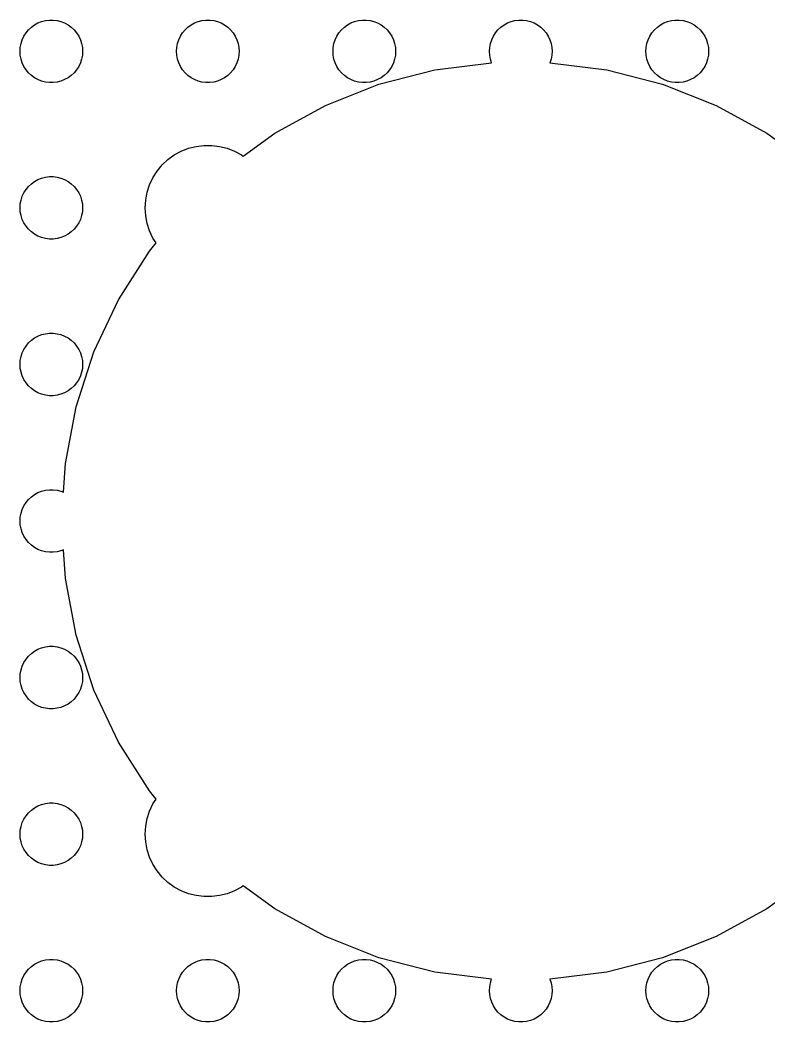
# Model space of a CAD drawing. Header units: metres. Extents: x -127 to 127, y -127 to 127.
# Drawn here: x -24 to 11.89, y -24 to 24 of the extents above; entities that cross this region are included whole.
import ezdxf

# ---------------------------------------------------------------- set-up
doc = ezdxf.new("R2010")
doc.units = ezdxf.units.M

msp = doc.modelspace()

# ---------------------------------------------------------------- linework, layer by layer
for p, q in [((-22.7811, 23.9734), (-22.5942, 23.997)), ((-22.5942, 23.997), (-22.4058, 23.997)), ((-22.4058, 23.997), (-22.2189, 23.9734)), ((-15.2811, 23.9734), (-15.0942, 23.997)), ((-15.0942, 23.997), (-14.9058, 23.997)), ((-14.9058, 23.997), (-14.7189, 23.9734)), ((-7.78107, 23.9734), (-7.59418, 23.997)), ((-7.59418, 23.997), (-7.40581, 23.997)), ((-7.40581, 23.997), (-7.21892, 23.9734)), ((-0.28107, 23.9734), (-0.09418, 23.997)), ((-0.09418, 23.997), (0.09418, 23.997)), ((0.09418, 23.997), (0.28107, 23.9734)), ((7.21892, 23.9734), (7.40581, 23.997)), ((7.40581, 23.997), (7.59418, 23.997)), ((7.59418, 23.997), (7.78107, 23.9734)), ((-23.7135, 23.3817), (-23.5934, 23.5268)), ((-23.5934, 23.5268), (-23.4561, 23.6558)), ((-23.4561, 23.6558), (-23.3037, 23.7665)), ((-23.3037, 23.7665), (-23.1387, 23.8572)), ((-23.1387, 23.8572), (-22.9635, 23.9266)), ((-22.9635, 23.9266), (-22.7811, 23.9734)), ((-22.2189, 23.9734), (-22.0365, 23.9266)), ((-22.0365, 23.9266), (-21.8613, 23.8572)), ((-21.8613, 23.8572), (-21.6963, 23.7665)), ((-21.6963, 23.7665), (-21.5439, 23.6558)), ((-21.5439, 23.6558), (-21.4065, 23.5268)), ((-21.4065, 23.5268), (-21.2865, 23.3817)), ((-16.2135, 23.3817), (-16.0934, 23.5268)), ((-16.0934, 23.5268), (-15.9561, 23.6558)), ((-15.9561, 23.6558), (-15.8037, 23.7665)), ((-15.8037, 23.7665), (-15.6387, 23.8572)), ((-15.6387, 23.8572), (-15.4635, 23.9266)), ((-15.4635, 23.9266), (-15.2811, 23.9734)), ((-14.7189, 23.9734), (-14.5365, 23.9266)), ((-14.5365, 23.9266), (-14.3613, 23.8572)), ((-14.3613, 23.8572), (-14.1963, 23.7665)), ((-14.1963, 23.7665), (-14.0439, 23.6558)), ((-14.0439, 23.6558), (-13.9065, 23.5268)), ((-13.9065, 23.5268), (-13.7865, 23.3817)), ((-8.71352, 23.3817), (-8.59344, 23.5268)), ((-8.59344, 23.5268), (-8.45613, 23.6558)), ((-8.45613, 23.6558), (-8.30373, 23.7665)), ((-8.30373, 23.7665), (-8.13866, 23.8572)), ((-8.13866, 23.8572), (-7.96352, 23.9266)), ((-7.96352, 23.9266), (-7.78107, 23.9734)), ((-7.21892, 23.9734), (-7.03647, 23.9266)), ((-7.03647, 23.9266), (-6.86133, 23.8572)), ((-6.86133, 23.8572), (-6.69626, 23.7665)), ((-6.69626, 23.7665), (-6.54385, 23.6558)), ((-6.54385, 23.6558), (-6.40654, 23.5268)), ((-6.40654, 23.5268), (-6.28647, 23.3817)), ((-1.21352, 23.3817), (-1.09344, 23.5268)), ((-1.09344, 23.5268), (-0.95613, 23.6558)), ((-0.95613, 23.6558), (-0.80373, 23.7665)), ((-0.80373, 23.7665), (-0.63866, 23.8572)), ((-0.63866, 23.8572), (-0.46352, 23.9266)), ((-0.46352, 23.9266), (-0.28107, 23.9734)), ((0.28107, 23.9734), (0.46352, 23.9266)), ((0.46352, 23.9266), (0.63866, 23.8572)), ((0.63866, 23.8572), (0.80373, 23.7665)), ((0.80373, 23.7665), (0.95613, 23.6558)), ((0.95613, 23.6558), (1.09344, 23.5268)), ((1.09344, 23.5268), (1.21352, 23.3817)), ((6.28647, 23.3817), (6.40654, 23.5268)), ((6.40654, 23.5268), (6.54385, 23.6558)), ((6.54385, 23.6558), (6.69626, 23.7665)), ((6.69626, 23.7665), (6.86133, 23.8572)), ((6.86133, 23.8572), (7.03647, 23.9266)), ((7.03647, 23.9266), (7.21892, 23.9734)), ((7.78107, 23.9734), (7.96352, 23.9266)), ((7.96352, 23.9266), (8.13866, 23.8572)), ((8.13866, 23.8572), (8.30373, 23.7665)), ((8.30373, 23.7665), (8.45613, 23.6558)), ((8.45613, 23.6558), (8.59344, 23.5268)), ((8.59344, 23.5268), (8.71352, 23.3817)), ((-23.9529, 22.873), (-23.8947, 23.0522)), ((-23.8947, 23.0522), (-23.8145, 23.2226)), ((-23.8145, 23.2226), (-23.7135, 23.3817)), ((-21.2865, 23.3817), (-21.1855, 23.2226)), ((-21.1855, 23.2226), (-21.1053, 23.0522)), ((-21.1053, 23.0522), (-21.0471, 22.873)), ((-16.4529, 22.873), (-16.3947, 23.0522)), ((-16.3947, 23.0522), (-16.3145, 23.2226)), ((-16.3145, 23.2226), (-16.2135, 23.3817)), ((-13.7865, 23.3817), (-13.6855, 23.2226)), ((-13.6855, 23.2226), (-13.6053, 23.0522)), ((-13.6053, 23.0522), (-13.5471, 22.873)), ((-8.95287, 22.873), (-8.89465, 23.0522)), ((-8.89465, 23.0522), (-8.81445, 23.2226)), ((-8.81445, 23.2226), (-8.71352, 23.3817)), ((-6.28647, 23.3817), (-6.18553, 23.2226)), ((-6.18553, 23.2226), (-6.10533, 23.0522)), ((-6.10533, 23.0522), (-6.04712, 22.873)), ((-1.45287, 22.873), (-1.39465, 23.0522)), ((-1.39465, 23.0522), (-1.31445, 23.2226)), ((-1.31445, 23.2226), (-1.21352, 23.3817)), ((1.21352, 23.3817), (1.31445, 23.2226)), ((1.31445, 23.2226), (1.39465, 23.0522)), ((1.39465, 23.0522), (1.45287, 22.873)), ((6.04712, 22.873), (6.10533, 23.0522)), ((6.10533, 23.0522), (6.18553, 23.2226)), ((6.18553, 23.2226), (6.28647, 23.3817)), ((8.71352, 23.3817), (8.81445, 23.2226)), ((8.81445, 23.2226), (8.89465, 23.0522)), ((8.89465, 23.0522), (8.95287, 22.873)), ((-24, 22.5), (-23.9882, 22.688)), ((-23.9882, 22.688), (-23.9529, 22.873)), ((-21.0471, 22.873), (-21.0118, 22.688)), ((-21.0118, 22.688), (-21, 22.5)), ((-16.5, 22.5), (-16.4882, 22.688)), ((-16.4882, 22.688), (-16.4529, 22.873)), ((-13.5471, 22.873), (-13.5118, 22.688)), ((-13.5118, 22.688), (-13.5, 22.5)), ((-9, 22.5), (-8.98816, 22.688)), ((-8.98816, 22.688), (-8.95287, 22.873)), ((-6.04712, 22.873), (-6.01183, 22.688)), ((-6.01183, 22.688), (-6, 22.5)), ((-1.5, 22.5), (-1.48816, 22.688)), ((-1.48816, 22.688), (-1.45287, 22.873)), ((1.45287, 22.873), (1.48816, 22.688)), ((1.48816, 22.688), (1.5, 22.5)), ((6, 22.5), (6.01183, 22.688)), ((6.01183, 22.688), (6.04712, 22.873)), ((8.95287, 22.873), (8.98816, 22.688)), ((8.98816, 22.688), (9, 22.5)), ((-23.9882, 22.312), (-24, 22.5)), ((-23.9529, 22.127), (-23.9882, 22.312)), ((-23.8947, 21.9478), (-23.9529, 22.127)), ((-21.0471, 22.127), (-21.1053, 21.9478)), ((-21.0118, 22.312), (-21.0471, 22.127)), ((-21, 22.5), (-21.0118, 22.312)), ((-16.4882, 22.312), (-16.5, 22.5)), ((-16.4529, 22.127), (-16.4882, 22.312)), ((-16.3947, 21.9478), (-16.4529, 22.127)), ((-13.5471, 22.127), (-13.6053, 21.9478)), ((-13.5118, 22.312), (-13.5471, 22.127)), ((-13.5, 22.5), (-13.5118, 22.312)), ((-8.98816, 22.312), (-9, 22.5)), ((-8.95287, 22.127), (-8.98816, 22.312)), ((-8.89465, 21.9478), (-8.95287, 22.127)), ((-6.04712, 22.127), (-6.10533, 21.9478)), ((-6.01183, 22.312), (-6.04712, 22.127)), ((-6, 22.5), (-6.01183, 22.312)), ((-1.48816, 22.312), (-1.5, 22.5)), ((-1.45287, 22.127), (-1.48816, 22.312)), ((-1.39687, 21.9546), (-1.45287, 22.127)), ((1.45287, 22.127), (1.39687, 21.9546)), ((1.48816, 22.312), (1.45287, 22.127)), ((1.5, 22.5), (1.48816, 22.312)), ((6.01183, 22.312), (6, 22.5)), ((6.04712, 22.127), (6.01183, 22.312)), ((6.10533, 21.9478), (6.04712, 22.127)), ((8.95287, 22.127), (8.89465, 21.9478)), ((8.98816, 22.312), (8.95287, 22.127)), ((9, 22.5), (8.98816, 22.312)), ((-23.8145, 21.7774), (-23.8947, 21.9478)), ((-23.7135, 21.6183), (-23.8145, 21.7774)), ((-23.5934, 21.4732), (-23.7135, 21.6183)), ((-21.2865, 21.6183), (-21.4065, 21.4732)), ((-21.1855, 21.7774), (-21.2865, 21.6183)), ((-21.1053, 21.9478), (-21.1855, 21.7774)), ((-16.3145, 21.7774), (-16.3947, 21.9478)), ((-16.2135, 21.6183), (-16.3145, 21.7774)), ((-16.0934, 21.4732), (-16.2135, 21.6183)), ((-13.7865, 21.6183), (-13.9065, 21.4732)), ((-13.6855, 21.7774), (-13.7865, 21.6183)), ((-13.6053, 21.9478), (-13.6855, 21.7774)), ((-8.81445, 21.7774), (-8.89465, 21.9478)), ((-8.71352, 21.6183), (-8.81445, 21.7774)), ((-8.59344, 21.4732), (-8.71352, 21.6183)), ((-6.79837, 20.9232), (-4.12238, 21.6103)), ((-6.28647, 21.6183), (-6.40654, 21.4732)), ((-6.18553, 21.7774), (-6.28647, 21.6183)), ((-6.10533, 21.9478), (-6.18553, 21.7774)), ((-4.12238, 21.6103), (-1.39687, 21.9546)), ((1.39687, 21.9546), (4.12238, 21.6103)), ((4.12238, 21.6103), (6.79837, 20.9232)), ((6.18553, 21.7774), (6.10533, 21.9478)), ((6.28647, 21.6183), (6.18553, 21.7774)), ((6.40654, 21.4732), (6.28647, 21.6183)), ((8.71352, 21.6183), (8.59344, 21.4732)), ((8.81445, 21.7774), (8.71352, 21.6183)), ((8.89465, 21.9478), (8.81445, 21.7774)), ((-23.4561, 21.3442), (-23.5934, 21.4732)), ((-23.3037, 21.2335), (-23.4561, 21.3442)), ((-23.1387, 21.1427), (-23.3037, 21.2335)), ((-22.9635, 21.0734), (-23.1387, 21.1427)), ((-21.8613, 21.1427), (-22.0365, 21.0734)), ((-21.6963, 21.2335), (-21.8613, 21.1427)), ((-21.5439, 21.3442), (-21.6963, 21.2335)), ((-21.4065, 21.4732), (-21.5439, 21.3442)), ((-15.9561, 21.3442), (-16.0934, 21.4732)), ((-15.8037, 21.2335), (-15.9561, 21.3442)), ((-15.6387, 21.1427), (-15.8037, 21.2335)), ((-15.4635, 21.0734), (-15.6387, 21.1427)), ((-14.3613, 21.1427), (-14.5365, 21.0734)), ((-14.1963, 21.2335), (-14.3613, 21.1427)), ((-14.0439, 21.3442), (-14.1963, 21.2335)), ((-13.9065, 21.4732), (-14.0439, 21.3442)), ((-8.45613, 21.3442), (-8.59344, 21.4732)), ((-8.30373, 21.2335), (-8.45613, 21.3442)), ((-8.13866, 21.1427), (-8.30373, 21.2335)), ((-7.96352, 21.0734), (-8.13866, 21.1427)), ((-6.86133, 21.1427), (-7.03647, 21.0734)), ((-6.69626, 21.2335), (-6.86133, 21.1427)), ((-6.54385, 21.3442), (-6.69626, 21.2335)), ((-6.40654, 21.4732), (-6.54385, 21.3442)), ((6.54385, 21.3442), (6.40654, 21.4732)), ((6.69626, 21.2335), (6.54385, 21.3442)), ((6.86133, 21.1427), (6.69626, 21.2335)), ((7.03647, 21.0734), (6.86133, 21.1427)), ((8.13866, 21.1427), (7.96352, 21.0734)), ((8.30373, 21.2335), (8.13866, 21.1427)), ((8.45613, 21.3442), (8.30373, 21.2335)), ((8.59344, 21.4732), (8.45613, 21.3442)), ((-22.7811, 21.0266), (-22.9635, 21.0734)), ((-22.5942, 21.003), (-22.7811, 21.0266)), ((-22.4058, 21.003), (-22.5942, 21.003)), ((-22.2189, 21.0266), (-22.4058, 21.003)), ((-22.0365, 21.0734), (-22.2189, 21.0266)), ((-15.2811, 21.0266), (-15.4635, 21.0734)), ((-15.0942, 21.003), (-15.2811, 21.0266)), ((-14.9058, 21.003), (-15.0942, 21.003)), ((-14.7189, 21.0266), (-14.9058, 21.003)), ((-14.5365, 21.0734), (-14.7189, 21.0266)), ((-9.36714, 19.9062), (-6.79837, 20.9232)), ((-7.78107, 21.0266), (-7.96352, 21.0734)), ((-7.59418, 21.003), (-7.78107, 21.0266)), ((-7.40581, 21.003), (-7.59418, 21.003)), ((-7.21892, 21.0266), (-7.40581, 21.003)), ((-7.03647, 21.0734), (-7.21892, 21.0266)), ((6.79837, 20.9232), (9.36714, 19.9062)), ((7.21892, 21.0266), (7.03647, 21.0734)), ((7.40581, 21.003), (7.21892, 21.0266)), ((7.59418, 21.003), (7.40581, 21.003)), ((7.78107, 21.0266), (7.59418, 21.003)), ((7.96352, 21.0734), (7.78107, 21.0266)), ((-11.7882, 18.5752), (-9.36714, 19.9062)), ((9.36714, 19.9062), (11.7882, 18.5752)), ((-13.3076, 17.4713), (-11.7882, 18.5752)), ((11.7882, 18.5752), (13.3076, 17.4713)), ((-16.2773, 17.7145), (-15.927, 17.8532)), ((-15.927, 17.8532), (-15.5621, 17.9469)), ((-15.5621, 17.9469), (-15.1884, 17.9941)), ((-15.1884, 17.9941), (-14.8116, 17.9941)), ((-14.8116, 17.9941), (-14.4379, 17.9469)), ((-14.4379, 17.9469), (-14.0729, 17.8532)), ((-14.0729, 17.8532), (-13.7227, 17.7145)), ((-17.1869, 17.0536), (-16.9123, 17.3115)), ((-16.9123, 17.3115), (-16.6075, 17.533)), ((-16.6075, 17.533), (-16.2773, 17.7145)), ((-13.7227, 17.7145), (-13.3925, 17.533)), ((-13.3925, 17.533), (-13.3076, 17.4713)), ((-17.427, 16.7634), (-17.1869, 17.0536)), ((-23.3037, 16.2665), (-23.1387, 16.3572)), ((-23.1387, 16.3572), (-22.9635, 16.4266)), ((-22.9635, 16.4266), (-22.7811, 16.4734)), ((-22.7811, 16.4734), (-22.5942, 16.497)), ((-22.5942, 16.497), (-22.4058, 16.497)), ((-22.4058, 16.497), (-22.2189, 16.4734)), ((-22.2189, 16.4734), (-22.0365, 16.4266)), ((-22.0365, 16.4266), (-21.8613, 16.3572)), ((-21.8613, 16.3572), (-21.6963, 16.2665)), ((-17.7893, 16.1044), (-17.6289, 16.4453)), ((-17.6289, 16.4453), (-17.427, 16.7634)), ((-23.8145, 15.7226), (-23.7135, 15.8817)), ((-23.7135, 15.8817), (-23.5934, 16.0268)), ((-23.5934, 16.0268), (-23.4561, 16.1558)), ((-23.4561, 16.1558), (-23.3037, 16.2665)), ((-21.6963, 16.2665), (-21.5439, 16.1558)), ((-21.5439, 16.1558), (-21.4065, 16.0268)), ((-21.4065, 16.0268), (-21.2865, 15.8817)), ((-21.2865, 15.8817), (-21.1855, 15.7226)), ((-17.9057, 15.7461), (-17.7893, 16.1044)), ((-23.9882, 15.188), (-23.9529, 15.373)), ((-23.9529, 15.373), (-23.8947, 15.5522)), ((-23.8947, 15.5522), (-23.8145, 15.7226)), ((-21.1855, 15.7226), (-21.1053, 15.5522)), ((-21.1053, 15.5522), (-21.0471, 15.373)), ((-21.0471, 15.373), (-21.0118, 15.188)), ((-18, 15), (-17.9763, 15.376)), ((-17.9763, 15.376), (-17.9057, 15.7461)), ((-24, 15), (-23.9882, 15.188)), ((-23.9882, 14.812), (-24, 15)), ((-21.0118, 15.188), (-21, 15)), ((-21, 15), (-21.0118, 14.812)), ((-17.9763, 14.624), (-18, 15)), ((-23.9529, 14.627), (-23.9882, 14.812)), ((-23.8947, 14.4478), (-23.9529, 14.627)), ((-23.8145, 14.2774), (-23.8947, 14.4478)), ((-21.1053, 14.4478), (-21.1855, 14.2774)), ((-21.0471, 14.627), (-21.1053, 14.4478)), ((-21.0118, 14.812), (-21.0471, 14.627)), ((-17.9057, 14.2539), (-17.9763, 14.624)), ((-23.7135, 14.1183), (-23.8145, 14.2774)), ((-23.5934, 13.9732), (-23.7135, 14.1183)), ((-23.4561, 13.8442), (-23.5934, 13.9732)), ((-21.4065, 13.9732), (-21.5439, 13.8442)), ((-21.2865, 14.1183), (-21.4065, 13.9732)), ((-21.1855, 14.2774), (-21.2865, 14.1183)), ((-17.7893, 13.8956), (-17.9057, 14.2539)), ((-23.3037, 13.7335), (-23.4561, 13.8442)), ((-23.1387, 13.6427), (-23.3037, 13.7335)), ((-22.9635, 13.5734), (-23.1387, 13.6427)), ((-22.7811, 13.5266), (-22.9635, 13.5734)), ((-22.5942, 13.5029), (-22.7811, 13.5266)), ((-22.4058, 13.5029), (-22.5942, 13.5029)), ((-22.2189, 13.5266), (-22.4058, 13.5029)), ((-22.0365, 13.5734), (-22.2189, 13.5266)), ((-21.8613, 13.6427), (-22.0365, 13.5734)), ((-21.6963, 13.7335), (-21.8613, 13.6427)), ((-21.5439, 13.8442), (-21.6963, 13.7335)), ((-17.6289, 13.5547), (-17.7893, 13.8956)), ((-17.4786, 13.3178), (-17.6289, 13.5547)), ((-17.7984, 12.9313), (-17.4786, 13.3178)), ((-19.2787, 10.5986), (-17.7984, 12.9313)), ((-20.4551, 8.09874), (-19.2787, 10.5986)), ((-23.5934, 8.52681), (-23.4561, 8.65576)), ((-23.4561, 8.65576), (-23.3037, 8.76648)), ((-23.3037, 8.76648), (-23.1387, 8.85724)), ((-23.1387, 8.85724), (-22.9635, 8.92657)), ((-22.9635, 8.92657), (-22.7811, 8.97342)), ((-22.7811, 8.97342), (-22.5942, 8.99704)), ((-22.5942, 8.99704), (-22.4058, 8.99704)), ((-22.4058, 8.99704), (-22.2189, 8.97342)), ((-22.2189, 8.97342), (-22.0365, 8.92657)), ((-22.0365, 8.92657), (-21.8613, 8.85724)), ((-21.8613, 8.85724), (-21.6963, 8.76648)), ((-21.6963, 8.76648), (-21.5439, 8.65576)), ((-21.5439, 8.65576), (-21.4065, 8.52681)), ((-23.8947, 8.05219), (-23.8145, 8.22263)), ((-23.8145, 8.22263), (-23.7135, 8.38167)), ((-23.7135, 8.38167), (-23.5934, 8.52681)), ((-21.4065, 8.52681), (-21.2865, 8.38167)), ((-21.2865, 8.38167), (-21.1855, 8.22263)), ((-21.1855, 8.22263), (-21.1053, 8.05219)), ((-24, 7.5), (-23.9882, 7.68799)), ((-23.9882, 7.68799), (-23.9529, 7.87303)), ((-23.9529, 7.87303), (-23.8947, 8.05219)), ((-21.3088, 5.47118), (-20.4551, 8.09874)), ((-21.1053, 8.05219), (-21.0471, 7.87303)), ((-21.0471, 7.87303), (-21.0118, 7.68799)), ((-21.0118, 7.68799), (-21, 7.5)), ((-23.9882, 7.312), (-24, 7.5)), ((-23.9529, 7.12695), (-23.9882, 7.312)), ((-21.0118, 7.312), (-21.0471, 7.12695)), ((-21, 7.5), (-21.0118, 7.312)), ((-23.8947, 6.9478), (-23.9529, 7.12695)), ((-23.8145, 6.77736), (-23.8947, 6.9478)), ((-23.7135, 6.61832), (-23.8145, 6.77736)), ((-21.1855, 6.77736), (-21.2865, 6.61832)), ((-21.1053, 6.9478), (-21.1855, 6.77736)), ((-21.0471, 7.12695), (-21.1053, 6.9478)), ((-23.5934, 6.47318), (-23.7135, 6.61832)), ((-23.4561, 6.34422), (-23.5934, 6.47318)), ((-23.3037, 6.23351), (-23.4561, 6.34422)), ((-21.5439, 6.34422), (-21.6963, 6.23351)), ((-21.4065, 6.47318), (-21.5439, 6.34422)), ((-21.2865, 6.61832), (-21.4065, 6.47318)), ((-23.1387, 6.14275), (-23.3037, 6.23351)), ((-22.9635, 6.07341), (-23.1387, 6.14275)), ((-22.7811, 6.02657), (-22.9635, 6.07341)), ((-22.5942, 6.00294), (-22.7811, 6.02657)), ((-22.4058, 6.00294), (-22.5942, 6.00294)), ((-22.2189, 6.02657), (-22.4058, 6.00294)), ((-22.0365, 6.07341), (-22.2189, 6.02657)), ((-21.8613, 6.14275), (-22.0365, 6.07341)), ((-21.6963, 6.23351), (-21.8613, 6.14275)), ((-21.8265, 2.75732), (-21.3088, 5.47118)), ((-21.9133, 1.37781), (-21.8265, 2.75732)), ((-22.9635, 1.42657), (-22.7811, 1.47342)), ((-22.7811, 1.47342), (-22.5942, 1.49704)), ((-22.5942, 1.49704), (-22.4058, 1.49704)), ((-22.4058, 1.49704), (-22.2189, 1.47342)), ((-22.2189, 1.47342), (-22.0365, 1.42657)), ((-23.7135, 0.88167), (-23.5934, 1.02681)), ((-23.5934, 1.02681), (-23.4561, 1.15576)), ((-23.4561, 1.15576), (-23.3037, 1.26648)), ((-23.3037, 1.26648), (-23.1387, 1.35724)), ((-23.1387, 1.35724), (-22.9635, 1.42657)), ((-22.0365, 1.42657), (-21.9133, 1.37781)), ((-23.9529, 0.37303), (-23.8947, 0.55219)), ((-23.8947, 0.55219), (-23.8145, 0.72263)), ((-23.8145, 0.72263), (-23.7135, 0.88167)), ((-24, 0), (-23.9882, 0.18799)), ((-23.9882, -0.18799), (-24, 0)), ((-23.9882, 0.18799), (-23.9529, 0.37303)), ((-23.9529, -0.37303), (-23.9882, -0.18799)), ((-23.8947, -0.55219), (-23.9529, -0.37303)), ((-23.8145, -0.72263), (-23.8947, -0.55219)), ((-23.7135, -0.88167), (-23.8145, -0.72263)), ((-23.5934, -1.02681), (-23.7135, -0.88167)), ((-23.4561, -1.15576), (-23.5934, -1.02681)), ((-23.3037, -1.26648), (-23.4561, -1.15576)), ((-23.1387, -1.35724), (-23.3037, -1.26648)), ((-22.9635, -1.42657), (-23.1387, -1.35724)), ((-22.7811, -1.47342), (-22.9635, -1.42657)), ((-22.0365, -1.42657), (-22.2189, -1.47342)), ((-21.9133, -1.37781), (-22.0365, -1.42657)), ((-21.8265, -2.75732), (-21.9133, -1.37781)), ((-22.5942, -1.49704), (-22.7811, -1.47342)), ((-22.4058, -1.49704), (-22.5942, -1.49704)), ((-22.2189, -1.47342), (-22.4058, -1.49704)), ((-21.3088, -5.47118), (-21.8265, -2.75732)), ((-20.4551, -8.09874), (-21.3088, -5.47118)), ((-23.4561, -6.34422), (-23.3037, -6.23351)), ((-23.3037, -6.23351), (-23.1387, -6.14275)), ((-23.1387, -6.14275), (-22.9635, -6.07341)), ((-22.9635, -6.07341), (-22.7811, -6.02657)), ((-22.7811, -6.02657), (-22.5942, -6.00294)), ((-22.5942, -6.00294), (-22.4058, -6.00294)), ((-22.4058, -6.00294), (-22.2189, -6.02657)), ((-22.2189, -6.02657), (-22.0365, -6.07341)), ((-22.0365, -6.07341), (-21.8613, -6.14275)), ((-21.8613, -6.14275), (-21.6963, -6.23351)), ((-21.6963, -6.23351), (-21.5439, -6.34422)), ((-23.8145, -6.77736), (-23.7135, -6.61832)), ((-23.7135, -6.61832), (-23.5934, -6.47318)), ((-23.5934, -6.47318), (-23.4561, -6.34422)), ((-21.5439, -6.34422), (-21.4065, -6.47318)), ((-21.4065, -6.47318), (-21.2865, -6.61832)), ((-21.2865, -6.61832), (-21.1855, -6.77736)), ((-23.9882, -7.312), (-23.9529, -7.12695)), ((-23.9529, -7.12695), (-23.8947, -6.9478)), ((-23.8947, -6.9478), (-23.8145, -6.77736)), ((-21.1855, -6.77736), (-21.1053, -6.9478)), ((-21.1053, -6.9478), (-21.0471, -7.12695)), ((-21.0471, -7.12695), (-21.0118, -7.312)), ((-24, -7.5), (-23.9882, -7.312)), ((-23.9882, -7.68799), (-24, -7.5)), ((-21.0118, -7.312), (-21, -7.5)), ((-21, -7.5), (-21.0118, -7.68799)), ((-23.9529, -7.87303), (-23.9882, -7.68799)), ((-23.8947, -8.05219), (-23.9529, -7.87303)), ((-23.8145, -8.22263), (-23.8947, -8.05219)), ((-21.1053, -8.05219), (-21.1855, -8.22263)), ((-21.0471, -7.87303), (-21.1053, -8.05219)), ((-21.0118, -7.68799), (-21.0471, -7.87303)), ((-19.2787, -10.5986), (-20.4551, -8.09874)), ((-23.7135, -8.38167), (-23.8145, -8.22263)), ((-23.5934, -8.52681), (-23.7135, -8.38167)), ((-23.4561, -8.65576), (-23.5934, -8.52681)), ((-21.4065, -8.52681), (-21.5439, -8.65576)), ((-21.2865, -8.38167), (-21.4065, -8.52681)), ((-21.1855, -8.22263), (-21.2865, -8.38167)), ((-23.3037, -8.76648), (-23.4561, -8.65576)), ((-23.1387, -8.85724), (-23.3037, -8.76648)), ((-22.9635, -8.92657), (-23.1387, -8.85724)), ((-22.7811, -8.97342), (-22.9635, -8.92657)), ((-22.5942, -8.99704), (-22.7811, -8.97342)), ((-22.4058, -8.99704), (-22.5942, -8.99704)), ((-22.2189, -8.97342), (-22.4058, -8.99704)), ((-22.0365, -8.92657), (-22.2189, -8.97342)), ((-21.8613, -8.85724), (-22.0365, -8.92657)), ((-21.6963, -8.76648), (-21.8613, -8.85724)), ((-21.5439, -8.65576), (-21.6963, -8.76648)), ((-17.7984, -12.9313), (-19.2787, -10.5986)), ((-17.4786, -13.3178), (-17.7984, -12.9313)), ((-17.6289, -13.5547), (-17.4786, -13.3178)), ((-23.5934, -13.9732), (-23.4561, -13.8442)), ((-23.4561, -13.8442), (-23.3037, -13.7335)), ((-23.3037, -13.7335), (-23.1387, -13.6427)), ((-23.1387, -13.6427), (-22.9635, -13.5734)), ((-22.9635, -13.5734), (-22.7811, -13.5266)), ((-22.7811, -13.5266), (-22.5942, -13.5029)), ((-22.5942, -13.5029), (-22.4058, -13.5029)), ((-22.4058, -13.5029), (-22.2189, -13.5266)), ((-22.2189, -13.5266), (-22.0365, -13.5734)), ((-22.0365, -13.5734), (-21.8613, -13.6427)), ((-21.8613, -13.6427), (-21.6963, -13.7335)), ((-21.6963, -13.7335), (-21.5439, -13.8442)), ((-21.5439, -13.8442), (-21.4065, -13.9732)), ((-17.9057, -14.2539), (-17.7893, -13.8956)), ((-17.7893, -13.8956), (-17.6289, -13.5547)), ((-23.8947, -14.4478), (-23.8145, -14.2774)), ((-23.8145, -14.2774), (-23.7135, -14.1183)), ((-23.7135, -14.1183), (-23.5934, -13.9732)), ((-21.4065, -13.9732), (-21.2865, -14.1183)), ((-21.2865, -14.1183), (-21.1855, -14.2774)), ((-21.1855, -14.2774), (-21.1053, -14.4478)), ((-17.9763, -14.624), (-17.9057, -14.2539)), ((-24, -15), (-23.9882, -14.812)), ((-23.9882, -14.812), (-23.9529, -14.627)), ((-23.9529, -14.627), (-23.8947, -14.4478)), ((-21.1053, -14.4478), (-21.0471, -14.627)), ((-21.0471, -14.627), (-21.0118, -14.812)), ((-21.0118, -14.812), (-21, -15)), ((-18, -15), (-17.9763, -14.624)), ((-23.9882, -15.188), (-24, -15)), ((-23.9529, -15.373), (-23.9882, -15.188)), ((-21.0118, -15.188), (-21.0471, -15.373)), ((-21, -15), (-21.0118, -15.188)), ((-17.9763, -15.376), (-18, -15)), ((-23.8947, -15.5522), (-23.9529, -15.373)), ((-23.8145, -15.7226), (-23.8947, -15.5522)), ((-23.7135, -15.8817), (-23.8145, -15.7226)), ((-21.1855, -15.7226), (-21.2865, -15.8817)), ((-21.1053, -15.5522), (-21.1855, -15.7226)), ((-21.0471, -15.373), (-21.1053, -15.5522)), ((-17.9057, -15.7461), (-17.9763, -15.376)), ((-17.7893, -16.1044), (-17.9057, -15.7461)), ((-23.5934, -16.0268), (-23.7135, -15.8817)), ((-23.4561, -16.1558), (-23.5934, -16.0268)), ((-23.3037, -16.2665), (-23.4561, -16.1558)), ((-23.1387, -16.3572), (-23.3037, -16.2665)), ((-21.6963, -16.2665), (-21.8613, -16.3572)), ((-21.5439, -16.1558), (-21.6963, -16.2665)), ((-21.4065, -16.0268), (-21.5439, -16.1558)), ((-21.2865, -15.8817), (-21.4065, -16.0268)), ((-17.6289, -16.4453), (-17.7893, -16.1044)), ((-22.9635, -16.4266), (-23.1387, -16.3572)), ((-22.7811, -16.4734), (-22.9635, -16.4266)), ((-22.5942, -16.497), (-22.7811, -16.4734)), ((-22.4058, -16.497), (-22.5942, -16.497)), ((-22.2189, -16.4734), (-22.4058, -16.497)), ((-22.0365, -16.4266), (-22.2189, -16.4734)), ((-21.8613, -16.3572), (-22.0365, -16.4266)), ((-17.427, -16.7634), (-17.6289, -16.4453)), ((-17.1869, -17.0536), (-17.427, -16.7634)), ((-16.9123, -17.3115), (-17.1869, -17.0536)), ((-16.6075, -17.533), (-16.9123, -17.3115)), ((-16.2773, -17.7145), (-16.6075, -17.533)), ((-15.927, -17.8532), (-16.2773, -17.7145)), ((-13.7227, -17.7145), (-14.0729, -17.8532)), ((-13.3925, -17.533), (-13.7227, -17.7145)), ((-13.3076, -17.4713), (-13.3925, -17.533)), ((-11.7882, -18.5752), (-13.3076, -17.4713)), ((13.3076, -17.4713), (11.7882, -18.5752)), ((-15.5621, -17.9469), (-15.927, -17.8532)), ((-15.1884, -17.9941), (-15.5621, -17.9469)), ((-14.8116, -17.9941), (-15.1884, -17.9941)), ((-14.4379, -17.9469), (-14.8116, -17.9941)), ((-14.0729, -17.8532), (-14.4379, -17.9469)), ((-9.36714, -19.9062), (-11.7882, -18.5752)), ((11.7882, -18.5752), (9.36714, -19.9062)), ((-6.79837, -20.9232), (-9.36714, -19.9062)), ((9.36714, -19.9062), (6.79837, -20.9232)), ((-23.1387, -21.1427), (-22.9635, -21.0734)), ((-22.9635, -21.0734), (-22.7811, -21.0266)), ((-22.7811, -21.0266), (-22.5942, -21.003)), ((-22.5942, -21.003), (-22.4058, -21.003)), ((-22.4058, -21.003), (-22.2189, -21.0266)), ((-22.2189, -21.0266), (-22.0365, -21.0734)), ((-22.0365, -21.0734), (-21.8613, -21.1427)), ((-15.6387, -21.1427), (-15.4635, -21.0734)), ((-15.4635, -21.0734), (-15.2811, -21.0266)), ((-15.2811, -21.0266), (-15.0942, -21.003)), ((-15.0942, -21.003), (-14.9058, -21.003)), ((-14.9058, -21.003), (-14.7189, -21.0266)), ((-14.7189, -21.0266), (-14.5365, -21.0734)), ((-14.5365, -21.0734), (-14.3613, -21.1427)), ((-8.13866, -21.1427), (-7.96352, -21.0734)), ((-7.96352, -21.0734), (-7.78107, -21.0266)), ((-7.78107, -21.0266), (-7.59418, -21.003)), ((-7.59418, -21.003), (-7.40581, -21.003)), ((-7.40581, -21.003), (-7.21892, -21.0266)), ((-7.21892, -21.0266), (-7.03647, -21.0734)), ((-7.03647, -21.0734), (-6.86133, -21.1427)), ((-4.12238, -21.6103), (-6.79837, -20.9232)), ((6.79837, -20.9232), (4.12238, -21.6103)), ((6.86133, -21.1427), (7.03647, -21.0734)), ((7.03647, -21.0734), (7.21892, -21.0266)), ((7.21892, -21.0266), (7.40581, -21.003)), ((7.40581, -21.003), (7.59418, -21.003)), ((7.59418, -21.003), (7.78107, -21.0266)), ((7.78107, -21.0266), (7.96352, -21.0734)), ((7.96352, -21.0734), (8.13866, -21.1427)), ((-23.7135, -21.6183), (-23.5934, -21.4732)), ((-23.5934, -21.4732), (-23.4561, -21.3442)), ((-23.4561, -21.3442), (-23.3037, -21.2335)), ((-23.3037, -21.2335), (-23.1387, -21.1427)), ((-21.8613, -21.1427), (-21.6963, -21.2335)), ((-21.6963, -21.2335), (-21.5439, -21.3442)), ((-21.5439, -21.3442), (-21.4065, -21.4732)), ((-21.4065, -21.4732), (-21.2865, -21.6183)), ((-16.2135, -21.6183), (-16.0934, -21.4732)), ((-16.0934, -21.4732), (-15.9561, -21.3442)), ((-15.9561, -21.3442), (-15.8037, -21.2335)), ((-15.8037, -21.2335), (-15.6387, -21.1427)), ((-14.3613, -21.1427), (-14.1963, -21.2335)), ((-14.1963, -21.2335), (-14.0439, -21.3442)), ((-14.0439, -21.3442), (-13.9065, -21.4732)), ((-13.9065, -21.4732), (-13.7865, -21.6183)), ((-8.71352, -21.6183), (-8.59344, -21.4732)), ((-8.59344, -21.4732), (-8.45613, -21.3442)), ((-8.45613, -21.3442), (-8.30373, -21.2335)), ((-8.30373, -21.2335), (-8.13866, -21.1427)), ((-6.86133, -21.1427), (-6.69626, -21.2335)), ((-6.69626, -21.2335), (-6.54385, -21.3442)), ((-6.54385, -21.3442), (-6.40654, -21.4732)), ((-6.40654, -21.4732), (-6.28647, -21.6183)), ((6.28647, -21.6183), (6.40654, -21.4732)), ((6.40654, -21.4732), (6.54385, -21.3442)), ((6.54385, -21.3442), (6.69626, -21.2335)), ((6.69626, -21.2335), (6.86133, -21.1427)), ((8.13866, -21.1427), (8.30373, -21.2335)), ((8.30373, -21.2335), (8.45613, -21.3442)), ((8.45613, -21.3442), (8.59344, -21.4732)), ((8.59344, -21.4732), (8.71352, -21.6183)), ((-23.9529, -22.127), (-23.8947, -21.9478)), ((-23.8947, -21.9478), (-23.8145, -21.7774)), ((-23.8145, -21.7774), (-23.7135, -21.6183)), ((-21.2865, -21.6183), (-21.1855, -21.7774)), ((-21.1855, -21.7774), (-21.1053, -21.9478)), ((-21.1053, -21.9478), (-21.0471, -22.127)), ((-16.4529, -22.127), (-16.3947, -21.9478)), ((-16.3947, -21.9478), (-16.3145, -21.7774)), ((-16.3145, -21.7774), (-16.2135, -21.6183)), ((-13.7865, -21.6183), (-13.6855, -21.7774)), ((-13.6855, -21.7774), (-13.6053, -21.9478)), ((-13.6053, -21.9478), (-13.5471, -22.127)), ((-8.95287, -22.127), (-8.89465, -21.9478)), ((-8.89465, -21.9478), (-8.81445, -21.7774)), ((-8.81445, -21.7774), (-8.71352, -21.6183)), ((-6.28647, -21.6183), (-6.18553, -21.7774)), ((-6.18553, -21.7774), (-6.10533, -21.9478)), ((-6.10533, -21.9478), (-6.04712, -22.127)), ((-1.39687, -21.9546), (-4.12238, -21.6103)), ((-1.45287, -22.127), (-1.39687, -21.9546)), ((4.12238, -21.6103), (1.39687, -21.9546)), ((1.39687, -21.9546), (1.45287, -22.127)), ((6.04712, -22.127), (6.10533, -21.9478)), ((6.10533, -21.9478), (6.18553, -21.7774)), ((6.18553, -21.7774), (6.28647, -21.6183)), ((8.71352, -21.6183), (8.81445, -21.7774)), ((8.81445, -21.7774), (8.89465, -21.9478)), ((8.89465, -21.9478), (8.95287, -22.127)), ((-24, -22.5), (-23.9882, -22.312)), ((-23.9882, -22.688), (-24, -22.5)), ((-23.9882, -22.312), (-23.9529, -22.127)), ((-21.0471, -22.127), (-21.0118, -22.312)), ((-21.0118, -22.312), (-21, -22.5)), ((-21, -22.5), (-21.0118, -22.688)), ((-16.5, -22.5), (-16.4882, -22.312)), ((-16.4882, -22.688), (-16.5, -22.5)), ((-16.4882, -22.312), (-16.4529, -22.127)), ((-13.5471, -22.127), (-13.5118, -22.312)), ((-13.5118, -22.312), (-13.5, -22.5)), ((-13.5, -22.5), (-13.5118, -22.688)), ((-9, -22.5), (-8.98816, -22.312)), ((-8.98816, -22.688), (-9, -22.5)), ((-8.98816, -22.312), (-8.95287, -22.127)), ((-6.04712, -22.127), (-6.01183, -22.312)), ((-6.01183, -22.312), (-6, -22.5)), ((-6, -22.5), (-6.01183, -22.688)), ((-1.5, -22.5), (-1.48816, -22.312)), ((-1.48816, -22.688), (-1.5, -22.5)), ((-1.48816, -22.312), (-1.45287, -22.127)), ((1.45287, -22.127), (1.48816, -22.312)), ((1.48816, -22.312), (1.5, -22.5)), ((1.5, -22.5), (1.48816, -22.688)), ((6, -22.5), (6.01183, -22.312)), ((6.01183, -22.688), (6, -22.5)), ((6.01183, -22.312), (6.04712, -22.127)), ((8.95287, -22.127), (8.98816, -22.312)), ((8.98816, -22.312), (9, -22.5)), ((9, -22.5), (8.98816, -22.688)), ((-23.9529, -22.873), (-23.9882, -22.688)), ((-23.8947, -23.0522), (-23.9529, -22.873)), ((-21.0471, -22.873), (-21.1053, -23.0522)), ((-21.0118, -22.688), (-21.0471, -22.873)), ((-16.4529, -22.873), (-16.4882, -22.688)), ((-16.3947, -23.0522), (-16.4529, -22.873)), ((-13.5471, -22.873), (-13.6053, -23.0522)), ((-13.5118, -22.688), (-13.5471, -22.873)), ((-8.95287, -22.873), (-8.98816, -22.688)), ((-8.89465, -23.0522), (-8.95287, -22.873)), ((-6.04712, -22.873), (-6.10533, -23.0522)), ((-6.01183, -22.688), (-6.04712, -22.873)), ((-1.45287, -22.873), (-1.48816, -22.688)), ((-1.39465, -23.0522), (-1.45287, -22.873)), ((1.45287, -22.873), (1.39465, -23.0522)), ((1.48816, -22.688), (1.45287, -22.873)), ((6.04712, -22.873), (6.01183, -22.688)), ((6.10533, -23.0522), (6.04712, -22.873)), ((8.95287, -22.873), (8.89465, -23.0522)), ((8.98816, -22.688), (8.95287, -22.873)), ((-23.8145, -23.2226), (-23.8947, -23.0522)), ((-23.7135, -23.3817), (-23.8145, -23.2226)), ((-23.5934, -23.5268), (-23.7135, -23.3817)), ((-21.2865, -23.3817), (-21.4065, -23.5268)), ((-21.1855, -23.2226), (-21.2865, -23.3817)), ((-21.1053, -23.0522), (-21.1855, -23.2226)), ((-16.3145, -23.2226), (-16.3947, -23.0522)), ((-16.2135, -23.3817), (-16.3145, -23.2226)), ((-16.0934, -23.5268), (-16.2135, -23.3817)), ((-13.7865, -23.3817), (-13.9065, -23.5268)), ((-13.6855, -23.2226), (-13.7865, -23.3817)), ((-13.6053, -23.0522), (-13.6855, -23.2226)), ((-8.81445, -23.2226), (-8.89465, -23.0522)), ((-8.71352, -23.3817), (-8.81445, -23.2226)), ((-8.59344, -23.5268), (-8.71352, -23.3817)), ((-6.28647, -23.3817), (-6.40654, -23.5268)), ((-6.18553, -23.2226), (-6.28647, -23.3817)), ((-6.10533, -23.0522), (-6.18553, -23.2226)), ((-1.31445, -23.2226), (-1.39465, -23.0522)), ((-1.21352, -23.3817), (-1.31445, -23.2226)), ((-1.09344, -23.5268), (-1.21352, -23.3817)), ((1.21352, -23.3817), (1.09344, -23.5268)), ((1.31445, -23.2226), (1.21352, -23.3817)), ((1.39465, -23.0522), (1.31445, -23.2226)), ((6.18553, -23.2226), (6.10533, -23.0522)), ((6.28647, -23.3817), (6.18553, -23.2226)), ((6.40654, -23.5268), (6.28647, -23.3817)), ((8.71352, -23.3817), (8.59344, -23.5268)), ((8.81445, -23.2226), (8.71352, -23.3817)), ((8.89465, -23.0522), (8.81445, -23.2226)), ((-23.4561, -23.6558), (-23.5934, -23.5268)), ((-23.3037, -23.7665), (-23.4561, -23.6558)), ((-23.1387, -23.8572), (-23.3037, -23.7665)), ((-22.9635, -23.9266), (-23.1387, -23.8572)), ((-22.7811, -23.9734), (-22.9635, -23.9266)), ((-22.5942, -23.997), (-22.7811, -23.9734)), ((-22.4058, -23.997), (-22.5942, -23.997)), ((-22.2189, -23.9734), (-22.4058, -23.997)), ((-22.0365, -23.9266), (-22.2189, -23.9734)), ((-21.8613, -23.8572), (-22.0365, -23.9266)), ((-21.6963, -23.7665), (-21.8613, -23.8572)), ((-21.5439, -23.6558), (-21.6963, -23.7665)), ((-21.4065, -23.5268), (-21.5439, -23.6558)), ((-15.9561, -23.6558), (-16.0934, -23.5268)), ((-15.8037, -23.7665), (-15.9561, -23.6558)), ((-15.6387, -23.8572), (-15.8037, -23.7665)), ((-15.4635, -23.9266), (-15.6387, -23.8572)), ((-15.2811, -23.9734), (-15.4635, -23.9266)), ((-15.0942, -23.997), (-15.2811, -23.9734)), ((-14.9058, -23.997), (-15.0942, -23.997)), ((-14.7189, -23.9734), (-14.9058, -23.997)), ((-14.5365, -23.9266), (-14.7189, -23.9734)), ((-14.3613, -23.8572), (-14.5365, -23.9266)), ((-14.1963, -23.7665), (-14.3613, -23.8572)), ((-14.0439, -23.6558), (-14.1963, -23.7665)), ((-13.9065, -23.5268), (-14.0439, -23.6558)), ((-8.45613, -23.6558), (-8.59344, -23.5268)), ((-8.30373, -23.7665), (-8.45613, -23.6558)), ((-8.13866, -23.8572), (-8.30373, -23.7665)), ((-7.96352, -23.9266), (-8.13866, -23.8572)), ((-7.78107, -23.9734), (-7.96352, -23.9266)), ((-7.59418, -23.997), (-7.78107, -23.9734)), ((-7.40581, -23.997), (-7.59418, -23.997)), ((-7.21892, -23.9734), (-7.40581, -23.997)), ((-7.03647, -23.9266), (-7.21892, -23.9734)), ((-6.86133, -23.8572), (-7.03647, -23.9266)), ((-6.69626, -23.7665), (-6.86133, -23.8572)), ((-6.54385, -23.6558), (-6.69626, -23.7665)), ((-6.40654, -23.5268), (-6.54385, -23.6558)), ((-0.95613, -23.6558), (-1.09344, -23.5268)), ((-0.80373, -23.7665), (-0.95613, -23.6558)), ((-0.63866, -23.8572), (-0.80373, -23.7665)), ((-0.46352, -23.9266), (-0.63866, -23.8572)), ((-0.28107, -23.9734), (-0.46352, -23.9266)), ((-0.09418, -23.997), (-0.28107, -23.9734)), ((0.09418, -23.997), (-0.09418, -23.997)), ((0.28107, -23.9734), (0.09418, -23.997)), ((0.46352, -23.9266), (0.28107, -23.9734)), ((0.63866, -23.8572), (0.46352, -23.9266)), ((0.80373, -23.7665), (0.63866, -23.8572)), ((0.95613, -23.6558), (0.80373, -23.7665)), ((1.09344, -23.5268), (0.95613, -23.6558)), ((6.54385, -23.6558), (6.40654, -23.5268)), ((6.69626, -23.7665), (6.54385, -23.6558)), ((6.86133, -23.8572), (6.69626, -23.7665)), ((7.03647, -23.9266), (6.86133, -23.8572)), ((7.21892, -23.9734), (7.03647, -23.9266)), ((7.40581, -23.997), (7.21892, -23.9734)), ((7.59418, -23.997), (7.40581, -23.997)), ((7.78107, -23.9734), (7.59418, -23.997)), ((7.96352, -23.9266), (7.78107, -23.9734)), ((8.13866, -23.8572), (7.96352, -23.9266)), ((8.30373, -23.7665), (8.13866, -23.8572)), ((8.45613, -23.6558), (8.30373, -23.7665)), ((8.59344, -23.5268), (8.45613, -23.6558))]:
    msp.add_line(p, q)

doc.saveas('drawing.dxf')
